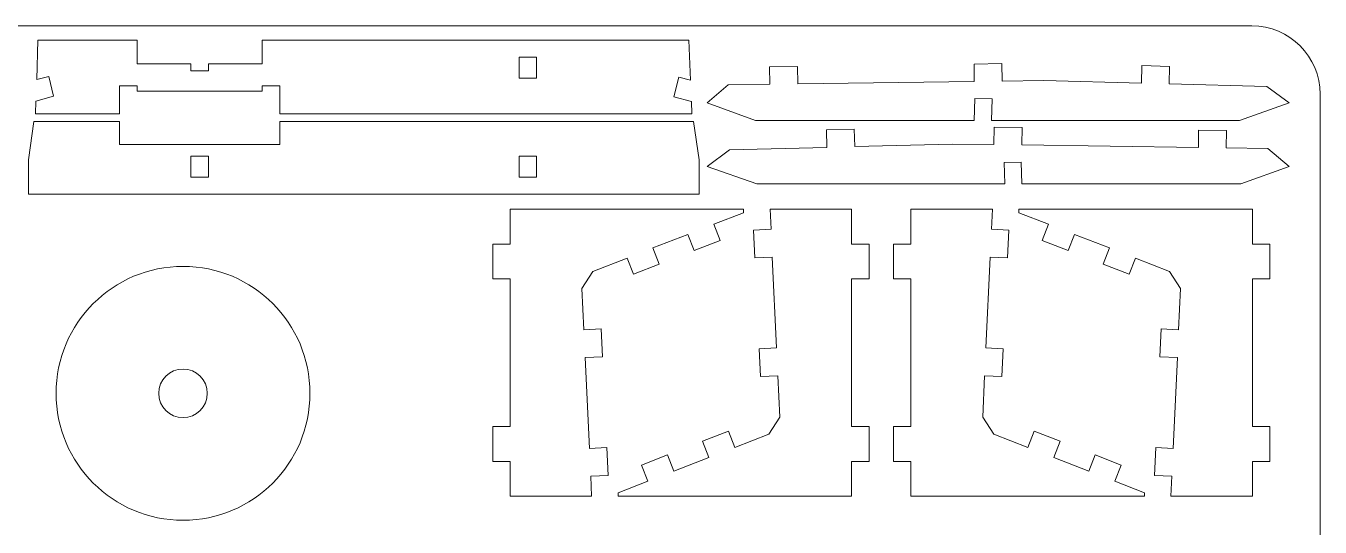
# Model space of a CAD drawing. Header units: centimetres. Extents: x -13.7 to 44.3, y -7.5 to 30.5.
# Drawn here: x 25.31 to 44.28, y 23.2 to 30.54 of the extents above; entities that cross this region are included whole.
import ezdxf

# ---------------------------------------------------------------- set-up
doc = ezdxf.new("R2010")
doc.units = ezdxf.units.CM
doc.header["$MEASUREMENT"] = 0
doc.layers.add('Camada 1', color=7, linetype='Continuous')

msp = doc.modelspace()

# ---------------------------------------------------------------- linework, layer by layer
at = {"layer": 'Camada 1', "color": 240, "lineweight": 20}
msp.add_open_spline([(44.27592, 29.54315), (44.27592, 29.54315), (44.27592, 12.54315), (44.27592, 12.54315), (44.27592, 12.54315), (44.27592, 11.99315), (43.82592, 11.54315), (43.27591, 11.54315), (43.27591, 11.54315), (43.27591, 11.54315), (16.27592, 11.54315), (16.27592, 11.54315), (16.27592, 11.54315), (15.72592, 11.54315), (15.27591, 11.99315), (15.27591, 12.54315), (15.27591, 12.54315), (15.27591, 12.54315), (15.27591, 29.54315), (15.27591, 29.54315), (15.27591, 29.54315), (15.27591, 30.09315), (15.72592, 30.54315), (16.27592, 30.54315), (16.27592, 30.54315), (16.27592, 30.54315), (43.27591, 30.54315), (43.27591, 30.54315), (43.27591, 30.54315), (43.82592, 30.54315), (44.27592, 30.09315), (44.27592, 29.54315)], degree=3, knots=[0, 0, 0, 0, 0.11111111, 0.11111111, 0.11111111, 0.11111111, 0.22222222, 0.22222222, 0.22222222, 0.22222222, 0.33333333, 0.33333333, 0.33333333, 0.33333333, 0.44444444, 0.44444444, 0.44444444, 0.44444444, 0.55555556, 0.55555556, 0.55555556, 0.55555556, 0.66666667, 0.66666667, 0.66666667, 0.66666667, 0.77777778, 0.77777778, 0.77777778, 0.77777778, 1, 1, 1, 1], dxfattribs=at)
at = {"layer": 'Camada 1', "lineweight": 9}
for points, knots in [([(27.72655, 29.98592), (27.72655, 29.98592), (27.72655, 29.88392), (27.72655, 29.88392), (27.72655, 29.88392), (27.72655, 29.88392), (27.98155, 29.88392), (27.98155, 29.88392), (27.98155, 29.88392), (27.98155, 29.88392), (27.98155, 29.98592), (27.98155, 29.98592), (27.98155, 29.98592), (27.98155, 29.98592), (28.77203, 29.98592), (28.77203, 29.98592), (28.77203, 29.98592), (28.77203, 29.98592), (28.77203, 30.33566), (28.77203, 30.33566), (28.77203, 30.33566), (28.77203, 30.33566), (35.02408, 30.33566), (35.02408, 30.33566), (35.02408, 30.33566), (35.02408, 30.33566), (35.04839, 29.7471), (35.04839, 29.7471), (35.04839, 29.7471), (35.04839, 29.7471), (34.87594, 29.79421), (34.87594, 29.79421), (34.87594, 29.79421), (34.87594, 29.79421), (34.80481, 29.50358), (34.80481, 29.50358), (34.80481, 29.50358), (34.80481, 29.50358), (35.06135, 29.4335), (35.06135, 29.4335), (35.06135, 29.4335), (35.06135, 29.4335), (35.06872, 29.25511), (35.06872, 29.25511), (35.06872, 29.25511), (35.06872, 29.25511), (29.02703, 29.25511), (29.02703, 29.25511), (29.02703, 29.25511), (29.02703, 29.25511), (29.02703, 29.66311), (29.02703, 29.66311), (29.02703, 29.66311), (29.02703, 29.66311), (28.77203, 29.66311), (28.77203, 29.66311), (28.77203, 29.66311), (28.77203, 29.66311), (28.77203, 29.58542), (28.77203, 29.58542), (28.77203, 29.58542), (28.77203, 29.58542), (26.93606, 29.58542), (26.93606, 29.58542), (26.93606, 29.58542), (26.93606, 29.58542), (26.93606, 29.66311), (26.93606, 29.66311), (26.93606, 29.66311), (26.93606, 29.66311), (26.68107, 29.66311), (26.68107, 29.66311), (26.68107, 29.66311), (26.68107, 29.66311), (26.68107, 29.25511), (26.68107, 29.25511), (26.68107, 29.25511), (26.68107, 29.25511), (25.44954, 29.25511), (25.44954, 29.25511), (25.44954, 29.25511), (25.44954, 29.25511), (25.45551, 29.44101), (25.45551, 29.44101), (25.45551, 29.44101), (25.45551, 29.44101), (25.7137, 29.51156), (25.7137, 29.51156), (25.7137, 29.51156), (25.7137, 29.51156), (25.64248, 29.80247), (25.64248, 29.80247), (25.64248, 29.80247), (25.64248, 29.80247), (25.46575, 29.75998), (25.46575, 29.75998), (25.46575, 29.75998), (25.46575, 29.75998), (25.48422, 30.33566), (25.48422, 30.33566), (25.48422, 30.33566), (25.48422, 30.33566), (26.93606, 30.33566), (26.93606, 30.33566), (26.93606, 30.33566), (26.93606, 30.33566), (26.93606, 29.98592), (26.93606, 29.98592), (26.93606, 29.98592), (26.93606, 29.98592), (27.72655, 29.98592), (27.72655, 29.98592)], [0, 0, 0, 0, 0.03448276, 0.03448276, 0.03448276, 0.03448276, 0.06896552, 0.06896552, 0.06896552, 0.06896552, 0.10344828, 0.10344828, 0.10344828, 0.10344828, 0.13793103, 0.13793103, 0.13793103, 0.13793103, 0.17241379, 0.17241379, 0.17241379, 0.17241379, 0.20689655, 0.20689655, 0.20689655, 0.20689655, 0.24137931, 0.24137931, 0.24137931, 0.24137931, 0.27586207, 0.27586207, 0.27586207, 0.27586207, 0.31034483, 0.31034483, 0.31034483, 0.31034483, 0.34482759, 0.34482759, 0.34482759, 0.34482759, 0.37931034, 0.37931034, 0.37931034, 0.37931034, 0.4137931, 0.4137931, 0.4137931, 0.4137931, 0.44827586, 0.44827586, 0.44827586, 0.44827586, 0.48275862, 0.48275862, 0.48275862, 0.48275862, 0.51724138, 0.51724138, 0.51724138, 0.51724138, 0.55172414, 0.55172414, 0.55172414, 0.55172414, 0.5862069, 0.5862069, 0.5862069, 0.5862069, 0.62068966, 0.62068966, 0.62068966, 0.62068966, 0.65517241, 0.65517241, 0.65517241, 0.65517241, 0.68965517, 0.68965517, 0.68965517, 0.68965517, 0.72413793, 0.72413793, 0.72413793, 0.72413793, 0.75862069, 0.75862069, 0.75862069, 0.75862069, 0.79310345, 0.79310345, 0.79310345, 0.79310345, 0.82758621, 0.82758621, 0.82758621, 0.82758621, 0.86206897, 0.86206897, 0.86206897, 0.86206897, 0.89655172, 0.89655172, 0.89655172, 0.89655172, 0.93103448, 0.93103448, 0.93103448, 0.93103448, 1, 1, 1, 1]), ([(32.79196, 29.77736), (32.79196, 29.77736), (32.53689, 29.77736), (32.53689, 29.77736), (32.53689, 29.77736), (32.53689, 29.77736), (32.53698, 30.0834), (32.53698, 30.0834), (32.53698, 30.0834), (32.53698, 30.0834), (32.79196, 30.0834), (32.79196, 30.0834), (32.79196, 30.0834), (32.79196, 30.0834), (32.79196, 29.77736), (32.79196, 29.77736)], [0, 0, 0, 0, 0.2, 0.2, 0.2, 0.2, 0.4, 0.4, 0.4, 0.4, 0.6, 0.6, 0.6, 0.6, 1, 1, 1, 1]), ([(43.82041, 29.41374), (43.82041, 29.41374), (43.09205, 29.15886), (43.09205, 29.15886), (43.09205, 29.15886), (43.09205, 29.15886), (39.45791, 29.15915), (39.45791, 29.15915), (39.45791, 29.15915), (39.45791, 29.15915), (39.46709, 29.47292), (39.46709, 29.47292), (39.46709, 29.47292), (39.46709, 29.47292), (39.21472, 29.4803), (39.21472, 29.4803), (39.21472, 29.4803), (39.21472, 29.4803), (39.20532, 29.15908), (39.20532, 29.15908), (39.20532, 29.15908), (39.20532, 29.15908), (35.99915, 29.15886), (35.99915, 29.15886), (35.99915, 29.15886), (35.99915, 29.15886), (35.29031, 29.41375), (35.29031, 29.41375), (35.29031, 29.41375), (35.29031, 29.41375), (35.59973, 29.67909), (35.59973, 29.67909), (35.59973, 29.67909), (35.59973, 29.67909), (36.21166, 29.68767), (36.21166, 29.68767), (36.21166, 29.68767), (36.21166, 29.68767), (36.20809, 29.94262), (36.20809, 29.94262), (36.20809, 29.94262), (36.20809, 29.94262), (36.61604, 29.94836), (36.61604, 29.94836), (36.61604, 29.94836), (36.61604, 29.94836), (36.61962, 29.69337), (36.61962, 29.69337), (36.61962, 29.69337), (36.61962, 29.69337), (39.20693, 29.72963), (39.20693, 29.72963), (39.20693, 29.72963), (39.20693, 29.72963), (39.20336, 29.98459), (39.20336, 29.98459), (39.20336, 29.98459), (39.20336, 29.98459), (39.61131, 29.99031), (39.61131, 29.99031), (39.61131, 29.99031), (39.61131, 29.99031), (39.61489, 29.73534), (39.61489, 29.73534), (39.61489, 29.73534), (39.61489, 29.73534), (40.22682, 29.74392), (40.22682, 29.74392), (40.22682, 29.74392), (40.22682, 29.74392), (41.6559, 29.70561), (41.6559, 29.70561), (41.6559, 29.70561), (41.6559, 29.70561), (41.66274, 29.9605), (41.66274, 29.9605), (41.66274, 29.9605), (41.66274, 29.9605), (42.07058, 29.94956), (42.07058, 29.94956), (42.07058, 29.94956), (42.07058, 29.94956), (42.06374, 29.69467), (42.06374, 29.69467), (42.06374, 29.69467), (42.06374, 29.69467), (43.49283, 29.65636), (43.49283, 29.65636), (43.49283, 29.65636), (43.49283, 29.65636), (43.82041, 29.41374), (43.82041, 29.41374)], [0, 0, 0, 0, 0.04166667, 0.04166667, 0.04166667, 0.04166667, 0.08333333, 0.08333333, 0.08333333, 0.08333333, 0.125, 0.125, 0.125, 0.125, 0.16666667, 0.16666667, 0.16666667, 0.16666667, 0.20833333, 0.20833333, 0.20833333, 0.20833333, 0.25, 0.25, 0.25, 0.25, 0.29166667, 0.29166667, 0.29166667, 0.29166667, 0.33333333, 0.33333333, 0.33333333, 0.33333333, 0.375, 0.375, 0.375, 0.375, 0.41666667, 0.41666667, 0.41666667, 0.41666667, 0.45833333, 0.45833333, 0.45833333, 0.45833333, 0.5, 0.5, 0.5, 0.5, 0.54166667, 0.54166667, 0.54166667, 0.54166667, 0.58333333, 0.58333333, 0.58333333, 0.58333333, 0.625, 0.625, 0.625, 0.625, 0.66666667, 0.66666667, 0.66666667, 0.66666667, 0.70833333, 0.70833333, 0.70833333, 0.70833333, 0.75, 0.75, 0.75, 0.75, 0.79166667, 0.79166667, 0.79166667, 0.79166667, 0.83333333, 0.83333333, 0.83333333, 0.83333333, 0.875, 0.875, 0.875, 0.875, 0.91666667, 0.91666667, 0.91666667, 0.91666667, 1, 1, 1, 1]), ([(25.34368, 28.07771), (25.34368, 28.07771), (25.34368, 28.58162), (25.34368, 28.58162), (25.34368, 28.58162), (25.34368, 28.58162), (25.42438, 29.14116), (25.42438, 29.14116), (25.42438, 29.14116), (25.42438, 29.14116), (26.68106, 29.14062), (26.68106, 29.14062), (26.68106, 29.14062), (26.68106, 29.14062), (26.68107, 28.80477), (26.68107, 28.80477), (26.68107, 28.80477), (26.68107, 28.80477), (29.02703, 28.80477), (29.02703, 28.80477), (29.02703, 28.80477), (29.02703, 28.80477), (29.02703, 29.14116), (29.02703, 29.14116), (29.02703, 29.14116), (29.02703, 29.14116), (35.09388, 29.14116), (35.09388, 29.14116), (35.09388, 29.14116), (35.09388, 29.14116), (35.17458, 28.58162), (35.17458, 28.58162), (35.17458, 28.58162), (35.17458, 28.58162), (35.17458, 28.07771), (35.17458, 28.07771), (35.17458, 28.07771), (35.17458, 28.07771), (25.34368, 28.07771), (25.34368, 28.07771)], [0, 0, 0, 0, 0.09090909, 0.09090909, 0.09090909, 0.09090909, 0.18181818, 0.18181818, 0.18181818, 0.18181818, 0.27272727, 0.27272727, 0.27272727, 0.27272727, 0.36363636, 0.36363636, 0.36363636, 0.36363636, 0.45454545, 0.45454545, 0.45454545, 0.45454545, 0.54545455, 0.54545455, 0.54545455, 0.54545455, 0.63636364, 0.63636364, 0.63636364, 0.63636364, 0.72727273, 0.72727273, 0.72727273, 0.72727273, 0.81818182, 0.81818182, 0.81818182, 0.81818182, 1, 1, 1, 1]), ([(35.29031, 28.48229), (35.29031, 28.48229), (36.01867, 28.22741), (36.01867, 28.22741), (36.01867, 28.22741), (36.01867, 28.22741), (39.65281, 28.2277), (39.65281, 28.2277), (39.65281, 28.2277), (39.65281, 28.2277), (39.64363, 28.54147), (39.64363, 28.54147), (39.64363, 28.54147), (39.64363, 28.54147), (39.896, 28.54884), (39.896, 28.54884), (39.896, 28.54884), (39.896, 28.54884), (39.9054, 28.22762), (39.9054, 28.22762), (39.9054, 28.22762), (39.9054, 28.22762), (43.11157, 28.22741), (43.11157, 28.22741), (43.11157, 28.22741), (43.11157, 28.22741), (43.82041, 28.4823), (43.82041, 28.4823), (43.82041, 28.4823), (43.82041, 28.4823), (43.51099, 28.74764), (43.51099, 28.74764), (43.51099, 28.74764), (43.51099, 28.74764), (42.89906, 28.75622), (42.89906, 28.75622), (42.89906, 28.75622), (42.89906, 28.75622), (42.90263, 29.01118), (42.90263, 29.01118), (42.90263, 29.01118), (42.90263, 29.01118), (42.49468, 29.01691), (42.49468, 29.01691), (42.49468, 29.01691), (42.49468, 29.01691), (42.4911, 28.76193), (42.4911, 28.76193), (42.4911, 28.76193), (42.4911, 28.76193), (39.90379, 28.79818), (39.90379, 28.79818), (39.90379, 28.79818), (39.90379, 28.79818), (39.90736, 29.05314), (39.90736, 29.05314), (39.90736, 29.05314), (39.90736, 29.05314), (39.49941, 29.05886), (39.49941, 29.05886), (39.49941, 29.05886), (39.49941, 29.05886), (39.49583, 28.80389), (39.49583, 28.80389), (39.49583, 28.80389), (39.49583, 28.80389), (38.8839, 28.81246), (38.8839, 28.81246), (38.8839, 28.81246), (38.8839, 28.81246), (37.45482, 28.77416), (37.45482, 28.77416), (37.45482, 28.77416), (37.45482, 28.77416), (37.44798, 29.02904), (37.44798, 29.02904), (37.44798, 29.02904), (37.44798, 29.02904), (37.04014, 29.01812), (37.04014, 29.01812), (37.04014, 29.01812), (37.04014, 29.01812), (37.04698, 28.76322), (37.04698, 28.76322), (37.04698, 28.76322), (37.04698, 28.76322), (35.61789, 28.7249), (35.61789, 28.7249), (35.61789, 28.7249), (35.61789, 28.7249), (35.29031, 28.48229), (35.29031, 28.48229)], [0, 0, 0, 0, 0.04166667, 0.04166667, 0.04166667, 0.04166667, 0.08333333, 0.08333333, 0.08333333, 0.08333333, 0.125, 0.125, 0.125, 0.125, 0.16666667, 0.16666667, 0.16666667, 0.16666667, 0.20833333, 0.20833333, 0.20833333, 0.20833333, 0.25, 0.25, 0.25, 0.25, 0.29166667, 0.29166667, 0.29166667, 0.29166667, 0.33333333, 0.33333333, 0.33333333, 0.33333333, 0.375, 0.375, 0.375, 0.375, 0.41666667, 0.41666667, 0.41666667, 0.41666667, 0.45833333, 0.45833333, 0.45833333, 0.45833333, 0.5, 0.5, 0.5, 0.5, 0.54166667, 0.54166667, 0.54166667, 0.54166667, 0.58333333, 0.58333333, 0.58333333, 0.58333333, 0.625, 0.625, 0.625, 0.625, 0.66666667, 0.66666667, 0.66666667, 0.66666667, 0.70833333, 0.70833333, 0.70833333, 0.70833333, 0.75, 0.75, 0.75, 0.75, 0.79166667, 0.79166667, 0.79166667, 0.79166667, 0.83333333, 0.83333333, 0.83333333, 0.83333333, 0.875, 0.875, 0.875, 0.875, 0.91666667, 0.91666667, 0.91666667, 0.91666667, 1, 1, 1, 1]), ([(27.72655, 28.32774), (27.72655, 28.32774), (27.72655, 28.63373), (27.72655, 28.63373), (27.72655, 28.63373), (27.72655, 28.63373), (27.98155, 28.63373), (27.98155, 28.63373), (27.98155, 28.63373), (27.98155, 28.63373), (27.98155, 28.32774), (27.98155, 28.32774), (27.98155, 28.32774), (27.98155, 28.32774), (27.72655, 28.32774), (27.72655, 28.32774)], [0, 0, 0, 0, 0.2, 0.2, 0.2, 0.2, 0.4, 0.4, 0.4, 0.4, 0.6, 0.6, 0.6, 0.6, 1, 1, 1, 1]), ([(32.53688, 28.63373), (32.53688, 28.63373), (32.79187, 28.63373), (32.79187, 28.63373), (32.79187, 28.63373), (32.79187, 28.63373), (32.79187, 28.32774), (32.79187, 28.32774), (32.79187, 28.32774), (32.79187, 28.32774), (32.53688, 28.32774), (32.53688, 28.32774), (32.53688, 28.32774), (32.53688, 28.32774), (32.53688, 28.63373), (32.53688, 28.63373)], [0, 0, 0, 0, 0.2, 0.2, 0.2, 0.2, 0.4, 0.4, 0.4, 0.4, 0.6, 0.6, 0.6, 0.6, 1, 1, 1, 1]), ([(35.82611, 27.85583), (35.82611, 27.85583), (35.82611, 27.80634), (35.82611, 27.80634), (35.82611, 27.80634), (35.82611, 27.80634), (35.3916, 27.63701), (35.3916, 27.63701), (35.3916, 27.63701), (35.3916, 27.63701), (35.4842, 27.39942), (35.4842, 27.39942), (35.4842, 27.39942), (35.4842, 27.39942), (35.10405, 27.25128), (35.10405, 27.25128), (35.10405, 27.25128), (35.10405, 27.25128), (35.01146, 27.48887), (35.01146, 27.48887), (35.01146, 27.48887), (35.01146, 27.48887), (34.49826, 27.28886), (34.49826, 27.28886), (34.49826, 27.28886), (34.49826, 27.28886), (34.59085, 27.05128), (34.59085, 27.05128), (34.59085, 27.05128), (34.59085, 27.05128), (34.21071, 26.90313), (34.21071, 26.90313), (34.21071, 26.90313), (34.21071, 26.90313), (34.11811, 27.14072), (34.11811, 27.14072), (34.11811, 27.14072), (34.11811, 27.14072), (33.61865, 26.94607), (33.61865, 26.94607), (33.61865, 26.94607), (33.61865, 26.94607), (33.45652, 26.69651), (33.45652, 26.69651), (33.45652, 26.69651), (33.45652, 26.69651), (33.48503, 26.09017), (33.48503, 26.09017), (33.48503, 26.09017), (33.48503, 26.09017), (33.73974, 26.10215), (33.73974, 26.10215), (33.73974, 26.10215), (33.73974, 26.10215), (33.7589, 25.69459), (33.7589, 25.69459), (33.7589, 25.69459), (33.7589, 25.69459), (33.50419, 25.68262), (33.50419, 25.68262), (33.50419, 25.68262), (33.50419, 25.68262), (33.56673, 24.35209), (33.56673, 24.35209), (33.56673, 24.35209), (33.56673, 24.35209), (33.82145, 24.36407), (33.82145, 24.36407), (33.82145, 24.36407), (33.82145, 24.36407), (33.8406, 23.95652), (33.8406, 23.95652), (33.8406, 23.95652), (33.8406, 23.95652), (33.58589, 23.94455), (33.58589, 23.94455), (33.58589, 23.94455), (33.58589, 23.94455), (33.59963, 23.65228), (33.59963, 23.65228), (33.59963, 23.65228), (33.59963, 23.65228), (32.40464, 23.65225), (32.40464, 23.65225), (32.40464, 23.65225), (32.40464, 23.65225), (32.40462, 24.16224), (32.40462, 24.16224), (32.40462, 24.16224), (32.40462, 24.16224), (32.14962, 24.16223), (32.14962, 24.16223), (32.14962, 24.16223), (32.14962, 24.16223), (32.1496, 24.67223), (32.1496, 24.67223), (32.1496, 24.67223), (32.1496, 24.67223), (32.4046, 24.67223), (32.4046, 24.67223), (32.4046, 24.67223), (32.4046, 24.67223), (32.40453, 26.83575), (32.40453, 26.83575), (32.40453, 26.83575), (32.40453, 26.83575), (32.14954, 26.83574), (32.14954, 26.83574), (32.14954, 26.83574), (32.14954, 26.83574), (32.14952, 27.34573), (32.14952, 27.34573), (32.14952, 27.34573), (32.14952, 27.34573), (32.40452, 27.34574), (32.40452, 27.34574), (32.40452, 27.34574), (32.40452, 27.34574), (32.4045, 27.85573), (32.4045, 27.85573), (32.4045, 27.85573), (32.4045, 27.85573), (35.82611, 27.85583), (35.82611, 27.85583)], [0, 0, 0, 0, 0.03125, 0.03125, 0.03125, 0.03125, 0.0625, 0.0625, 0.0625, 0.0625, 0.09375, 0.09375, 0.09375, 0.09375, 0.125, 0.125, 0.125, 0.125, 0.15625, 0.15625, 0.15625, 0.15625, 0.1875, 0.1875, 0.1875, 0.1875, 0.21875, 0.21875, 0.21875, 0.21875, 0.25, 0.25, 0.25, 0.25, 0.28125, 0.28125, 0.28125, 0.28125, 0.3125, 0.3125, 0.3125, 0.3125, 0.34375, 0.34375, 0.34375, 0.34375, 0.375, 0.375, 0.375, 0.375, 0.40625, 0.40625, 0.40625, 0.40625, 0.4375, 0.4375, 0.4375, 0.4375, 0.46875, 0.46875, 0.46875, 0.46875, 0.5, 0.5, 0.5, 0.5, 0.53125, 0.53125, 0.53125, 0.53125, 0.5625, 0.5625, 0.5625, 0.5625, 0.59375, 0.59375, 0.59375, 0.59375, 0.625, 0.625, 0.625, 0.625, 0.65625, 0.65625, 0.65625, 0.65625, 0.6875, 0.6875, 0.6875, 0.6875, 0.71875, 0.71875, 0.71875, 0.71875, 0.75, 0.75, 0.75, 0.75, 0.78125, 0.78125, 0.78125, 0.78125, 0.8125, 0.8125, 0.8125, 0.8125, 0.84375, 0.84375, 0.84375, 0.84375, 0.875, 0.875, 0.875, 0.875, 0.90625, 0.90625, 0.90625, 0.90625, 0.9375, 0.9375, 0.9375, 0.9375, 1, 1, 1, 1]), ([(33.98782, 23.65225), (33.98782, 23.65225), (33.98782, 23.70174), (33.98782, 23.70174), (33.98782, 23.70174), (33.98782, 23.70174), (34.42233, 23.87107), (34.42233, 23.87107), (34.42233, 23.87107), (34.42233, 23.87107), (34.32973, 24.10866), (34.32973, 24.10866), (34.32973, 24.10866), (34.32973, 24.10866), (34.70988, 24.2568), (34.70988, 24.2568), (34.70988, 24.2568), (34.70988, 24.2568), (34.80247, 24.01921), (34.80247, 24.01921), (34.80247, 24.01921), (34.80247, 24.01921), (35.31567, 24.21922), (35.31567, 24.21922), (35.31567, 24.21922), (35.31567, 24.21922), (35.22308, 24.4568), (35.22308, 24.4568), (35.22308, 24.4568), (35.22308, 24.4568), (35.60322, 24.60495), (35.60322, 24.60495), (35.60322, 24.60495), (35.60322, 24.60495), (35.69582, 24.36736), (35.69582, 24.36736), (35.69582, 24.36736), (35.69582, 24.36736), (36.19528, 24.56201), (36.19528, 24.56201), (36.19528, 24.56201), (36.19528, 24.56201), (36.35741, 24.81157), (36.35741, 24.81157), (36.35741, 24.81157), (36.35741, 24.81157), (36.3289, 25.41791), (36.3289, 25.41791), (36.3289, 25.41791), (36.3289, 25.41791), (36.07419, 25.40593), (36.07419, 25.40593), (36.07419, 25.40593), (36.07419, 25.40593), (36.05503, 25.81349), (36.05503, 25.81349), (36.05503, 25.81349), (36.05503, 25.81349), (36.30974, 25.82546), (36.30974, 25.82546), (36.30974, 25.82546), (36.30974, 25.82546), (36.2472, 27.15599), (36.2472, 27.15599), (36.2472, 27.15599), (36.2472, 27.15599), (35.99248, 27.14401), (35.99248, 27.14401), (35.99248, 27.14401), (35.99248, 27.14401), (35.97333, 27.55156), (35.97333, 27.55156), (35.97333, 27.55156), (35.97333, 27.55156), (36.22804, 27.56353), (36.22804, 27.56353), (36.22804, 27.56353), (36.22804, 27.56353), (36.2143, 27.8558), (36.2143, 27.8558), (36.2143, 27.8558), (36.2143, 27.8558), (37.40929, 27.85583), (37.40929, 27.85583), (37.40929, 27.85583), (37.40929, 27.85583), (37.40931, 27.34584), (37.40931, 27.34584), (37.40931, 27.34584), (37.40931, 27.34584), (37.66431, 27.34585), (37.66431, 27.34585), (37.66431, 27.34585), (37.66431, 27.34585), (37.66433, 26.83585), (37.66433, 26.83585), (37.66433, 26.83585), (37.66433, 26.83585), (37.40933, 26.83585), (37.40933, 26.83585), (37.40933, 26.83585), (37.40933, 26.83585), (37.4094, 24.67233), (37.4094, 24.67233), (37.4094, 24.67233), (37.4094, 24.67233), (37.66439, 24.67234), (37.66439, 24.67234), (37.66439, 24.67234), (37.66439, 24.67234), (37.66441, 24.16235), (37.66441, 24.16235), (37.66441, 24.16235), (37.66441, 24.16235), (37.40941, 24.16234), (37.40941, 24.16234), (37.40941, 24.16234), (37.40941, 24.16234), (37.40943, 23.65235), (37.40943, 23.65235), (37.40943, 23.65235), (37.40943, 23.65235), (33.98782, 23.65225), (33.98782, 23.65225)], [0, 0, 0, 0, 0.03125, 0.03125, 0.03125, 0.03125, 0.0625, 0.0625, 0.0625, 0.0625, 0.09375, 0.09375, 0.09375, 0.09375, 0.125, 0.125, 0.125, 0.125, 0.15625, 0.15625, 0.15625, 0.15625, 0.1875, 0.1875, 0.1875, 0.1875, 0.21875, 0.21875, 0.21875, 0.21875, 0.25, 0.25, 0.25, 0.25, 0.28125, 0.28125, 0.28125, 0.28125, 0.3125, 0.3125, 0.3125, 0.3125, 0.34375, 0.34375, 0.34375, 0.34375, 0.375, 0.375, 0.375, 0.375, 0.40625, 0.40625, 0.40625, 0.40625, 0.4375, 0.4375, 0.4375, 0.4375, 0.46875, 0.46875, 0.46875, 0.46875, 0.5, 0.5, 0.5, 0.5, 0.53125, 0.53125, 0.53125, 0.53125, 0.5625, 0.5625, 0.5625, 0.5625, 0.59375, 0.59375, 0.59375, 0.59375, 0.625, 0.625, 0.625, 0.625, 0.65625, 0.65625, 0.65625, 0.65625, 0.6875, 0.6875, 0.6875, 0.6875, 0.71875, 0.71875, 0.71875, 0.71875, 0.75, 0.75, 0.75, 0.75, 0.78125, 0.78125, 0.78125, 0.78125, 0.8125, 0.8125, 0.8125, 0.8125, 0.84375, 0.84375, 0.84375, 0.84375, 0.875, 0.875, 0.875, 0.875, 0.90625, 0.90625, 0.90625, 0.90625, 0.9375, 0.9375, 0.9375, 0.9375, 1, 1, 1, 1]), ([(41.69987, 23.65225), (41.69987, 23.65225), (41.69987, 23.70174), (41.69987, 23.70174), (41.69987, 23.70174), (41.69987, 23.70174), (41.26535, 23.87107), (41.26535, 23.87107), (41.26535, 23.87107), (41.26535, 23.87107), (41.35796, 24.10866), (41.35796, 24.10866), (41.35796, 24.10866), (41.35796, 24.10866), (40.97781, 24.2568), (40.97781, 24.2568), (40.97781, 24.2568), (40.97781, 24.2568), (40.88522, 24.01921), (40.88522, 24.01921), (40.88522, 24.01921), (40.88522, 24.01921), (40.37201, 24.21922), (40.37201, 24.21922), (40.37201, 24.21922), (40.37201, 24.21922), (40.46461, 24.4568), (40.46461, 24.4568), (40.46461, 24.4568), (40.46461, 24.4568), (40.08447, 24.60495), (40.08447, 24.60495), (40.08447, 24.60495), (40.08447, 24.60495), (39.99187, 24.36736), (39.99187, 24.36736), (39.99187, 24.36736), (39.99187, 24.36736), (39.49241, 24.56201), (39.49241, 24.56201), (39.49241, 24.56201), (39.49241, 24.56201), (39.33028, 24.81157), (39.33028, 24.81157), (39.33028, 24.81157), (39.33028, 24.81157), (39.35879, 25.41791), (39.35879, 25.41791), (39.35879, 25.41791), (39.35879, 25.41791), (39.6135, 25.40593), (39.6135, 25.40593), (39.6135, 25.40593), (39.6135, 25.40593), (39.63266, 25.81349), (39.63266, 25.81349), (39.63266, 25.81349), (39.63266, 25.81349), (39.37795, 25.82546), (39.37795, 25.82546), (39.37795, 25.82546), (39.37795, 25.82546), (39.44049, 27.15599), (39.44049, 27.15599), (39.44049, 27.15599), (39.44049, 27.15599), (39.69521, 27.14401), (39.69521, 27.14401), (39.69521, 27.14401), (39.69521, 27.14401), (39.71435, 27.55156), (39.71435, 27.55156), (39.71435, 27.55156), (39.71435, 27.55156), (39.45965, 27.56353), (39.45965, 27.56353), (39.45965, 27.56353), (39.45965, 27.56353), (39.47339, 27.8558), (39.47339, 27.8558), (39.47339, 27.8558), (39.47339, 27.8558), (38.27839, 27.85583), (38.27839, 27.85583), (38.27839, 27.85583), (38.27839, 27.85583), (38.27837, 27.34584), (38.27837, 27.34584), (38.27837, 27.34584), (38.27837, 27.34584), (38.02337, 27.34585), (38.02337, 27.34585), (38.02337, 27.34585), (38.02337, 27.34585), (38.02335, 26.83585), (38.02335, 26.83585), (38.02335, 26.83585), (38.02335, 26.83585), (38.27835, 26.83585), (38.27835, 26.83585), (38.27835, 26.83585), (38.27835, 26.83585), (38.27828, 24.67233), (38.27828, 24.67233), (38.27828, 24.67233), (38.27828, 24.67233), (38.02329, 24.67234), (38.02329, 24.67234), (38.02329, 24.67234), (38.02329, 24.67234), (38.02327, 24.16235), (38.02327, 24.16235), (38.02327, 24.16235), (38.02327, 24.16235), (38.27827, 24.16234), (38.27827, 24.16234), (38.27827, 24.16234), (38.27827, 24.16234), (38.27825, 23.65235), (38.27825, 23.65235), (38.27825, 23.65235), (38.27825, 23.65235), (41.69987, 23.65225), (41.69987, 23.65225)], [0, 0, 0, 0, 0.03125, 0.03125, 0.03125, 0.03125, 0.0625, 0.0625, 0.0625, 0.0625, 0.09375, 0.09375, 0.09375, 0.09375, 0.125, 0.125, 0.125, 0.125, 0.15625, 0.15625, 0.15625, 0.15625, 0.1875, 0.1875, 0.1875, 0.1875, 0.21875, 0.21875, 0.21875, 0.21875, 0.25, 0.25, 0.25, 0.25, 0.28125, 0.28125, 0.28125, 0.28125, 0.3125, 0.3125, 0.3125, 0.3125, 0.34375, 0.34375, 0.34375, 0.34375, 0.375, 0.375, 0.375, 0.375, 0.40625, 0.40625, 0.40625, 0.40625, 0.4375, 0.4375, 0.4375, 0.4375, 0.46875, 0.46875, 0.46875, 0.46875, 0.5, 0.5, 0.5, 0.5, 0.53125, 0.53125, 0.53125, 0.53125, 0.5625, 0.5625, 0.5625, 0.5625, 0.59375, 0.59375, 0.59375, 0.59375, 0.625, 0.625, 0.625, 0.625, 0.65625, 0.65625, 0.65625, 0.65625, 0.6875, 0.6875, 0.6875, 0.6875, 0.71875, 0.71875, 0.71875, 0.71875, 0.75, 0.75, 0.75, 0.75, 0.78125, 0.78125, 0.78125, 0.78125, 0.8125, 0.8125, 0.8125, 0.8125, 0.84375, 0.84375, 0.84375, 0.84375, 0.875, 0.875, 0.875, 0.875, 0.90625, 0.90625, 0.90625, 0.90625, 0.9375, 0.9375, 0.9375, 0.9375, 1, 1, 1, 1]), ([(39.86158, 27.85583), (39.86158, 27.85583), (39.86158, 27.80634), (39.86158, 27.80634), (39.86158, 27.80634), (39.86158, 27.80634), (40.29609, 27.63701), (40.29609, 27.63701), (40.29609, 27.63701), (40.29609, 27.63701), (40.20349, 27.39942), (40.20349, 27.39942), (40.20349, 27.39942), (40.20349, 27.39942), (40.58364, 27.25128), (40.58364, 27.25128), (40.58364, 27.25128), (40.58364, 27.25128), (40.67623, 27.48887), (40.67623, 27.48887), (40.67623, 27.48887), (40.67623, 27.48887), (41.18943, 27.28886), (41.18943, 27.28886), (41.18943, 27.28886), (41.18943, 27.28886), (41.09684, 27.05128), (41.09684, 27.05128), (41.09684, 27.05128), (41.09684, 27.05128), (41.47698, 26.90313), (41.47698, 26.90313), (41.47698, 26.90313), (41.47698, 26.90313), (41.56958, 27.14072), (41.56958, 27.14072), (41.56958, 27.14072), (41.56958, 27.14072), (42.06904, 26.94607), (42.06904, 26.94607), (42.06904, 26.94607), (42.06904, 26.94607), (42.23117, 26.69651), (42.23117, 26.69651), (42.23117, 26.69651), (42.23117, 26.69651), (42.20266, 26.09017), (42.20266, 26.09017), (42.20266, 26.09017), (42.20266, 26.09017), (41.94795, 26.10215), (41.94795, 26.10215), (41.94795, 26.10215), (41.94795, 26.10215), (41.92879, 25.69459), (41.92879, 25.69459), (41.92879, 25.69459), (41.92879, 25.69459), (42.1835, 25.68262), (42.1835, 25.68262), (42.1835, 25.68262), (42.1835, 25.68262), (42.12096, 24.35209), (42.12096, 24.35209), (42.12096, 24.35209), (42.12096, 24.35209), (41.86624, 24.36407), (41.86624, 24.36407), (41.86624, 24.36407), (41.86624, 24.36407), (41.84709, 23.95652), (41.84709, 23.95652), (41.84709, 23.95652), (41.84709, 23.95652), (42.1018, 23.94455), (42.1018, 23.94455), (42.1018, 23.94455), (42.1018, 23.94455), (42.08806, 23.65228), (42.08806, 23.65228), (42.08806, 23.65228), (42.08806, 23.65228), (43.28305, 23.65225), (43.28305, 23.65225), (43.28305, 23.65225), (43.28305, 23.65225), (43.28307, 24.16224), (43.28307, 24.16224), (43.28307, 24.16224), (43.28307, 24.16224), (43.53807, 24.16223), (43.53807, 24.16223), (43.53807, 24.16223), (43.53807, 24.16223), (43.53809, 24.67223), (43.53809, 24.67223), (43.53809, 24.67223), (43.53809, 24.67223), (43.28309, 24.67223), (43.28309, 24.67223), (43.28309, 24.67223), (43.28309, 24.67223), (43.28316, 26.83575), (43.28316, 26.83575), (43.28316, 26.83575), (43.28316, 26.83575), (43.53815, 26.83574), (43.53815, 26.83574), (43.53815, 26.83574), (43.53815, 26.83574), (43.53817, 27.34573), (43.53817, 27.34573), (43.53817, 27.34573), (43.53817, 27.34573), (43.28317, 27.34574), (43.28317, 27.34574), (43.28317, 27.34574), (43.28317, 27.34574), (43.28319, 27.85573), (43.28319, 27.85573), (43.28319, 27.85573), (43.28319, 27.85573), (39.86158, 27.85583), (39.86158, 27.85583)], [0, 0, 0, 0, 0.03125, 0.03125, 0.03125, 0.03125, 0.0625, 0.0625, 0.0625, 0.0625, 0.09375, 0.09375, 0.09375, 0.09375, 0.125, 0.125, 0.125, 0.125, 0.15625, 0.15625, 0.15625, 0.15625, 0.1875, 0.1875, 0.1875, 0.1875, 0.21875, 0.21875, 0.21875, 0.21875, 0.25, 0.25, 0.25, 0.25, 0.28125, 0.28125, 0.28125, 0.28125, 0.3125, 0.3125, 0.3125, 0.3125, 0.34375, 0.34375, 0.34375, 0.34375, 0.375, 0.375, 0.375, 0.375, 0.40625, 0.40625, 0.40625, 0.40625, 0.4375, 0.4375, 0.4375, 0.4375, 0.46875, 0.46875, 0.46875, 0.46875, 0.5, 0.5, 0.5, 0.5, 0.53125, 0.53125, 0.53125, 0.53125, 0.5625, 0.5625, 0.5625, 0.5625, 0.59375, 0.59375, 0.59375, 0.59375, 0.625, 0.625, 0.625, 0.625, 0.65625, 0.65625, 0.65625, 0.65625, 0.6875, 0.6875, 0.6875, 0.6875, 0.71875, 0.71875, 0.71875, 0.71875, 0.75, 0.75, 0.75, 0.75, 0.78125, 0.78125, 0.78125, 0.78125, 0.8125, 0.8125, 0.8125, 0.8125, 0.84375, 0.84375, 0.84375, 0.84375, 0.875, 0.875, 0.875, 0.875, 0.90625, 0.90625, 0.90625, 0.90625, 0.9375, 0.9375, 0.9375, 0.9375, 1, 1, 1, 1]), ([(27.61062, 27.01994), (28.63817, 27.01994), (29.47117, 26.18694), (29.47117, 25.15939), (29.47117, 25.15939), (29.47117, 24.13184), (28.63817, 23.29884), (27.61062, 23.29884), (27.61062, 23.29884), (26.58307, 23.29884), (25.75007, 24.13184), (25.75007, 25.15939), (25.75007, 25.15939), (25.75007, 26.18694), (26.58307, 27.01994), (27.61062, 27.01994)], [0, 0, 0, 0, 0.2, 0.2, 0.2, 0.2, 0.4, 0.4, 0.4, 0.4, 0.6, 0.6, 0.6, 0.6, 1, 1, 1, 1]), ([(27.61062, 25.51544), (27.80726, 25.51544), (27.96667, 25.35603), (27.96667, 25.15939), (27.96667, 25.15939), (27.96667, 24.96275), (27.80726, 24.80334), (27.61062, 24.80334), (27.61062, 24.80334), (27.41398, 24.80334), (27.25457, 24.96275), (27.25457, 25.15939), (27.25457, 25.15939), (27.25457, 25.35603), (27.41398, 25.51544), (27.61062, 25.51544)], [0, 0, 0, 0, 0.2, 0.2, 0.2, 0.2, 0.4, 0.4, 0.4, 0.4, 0.6, 0.6, 0.6, 0.6, 1, 1, 1, 1])]:
    msp.add_open_spline(points, degree=3, knots=knots, dxfattribs=at)

doc.saveas('drawing.dxf')
